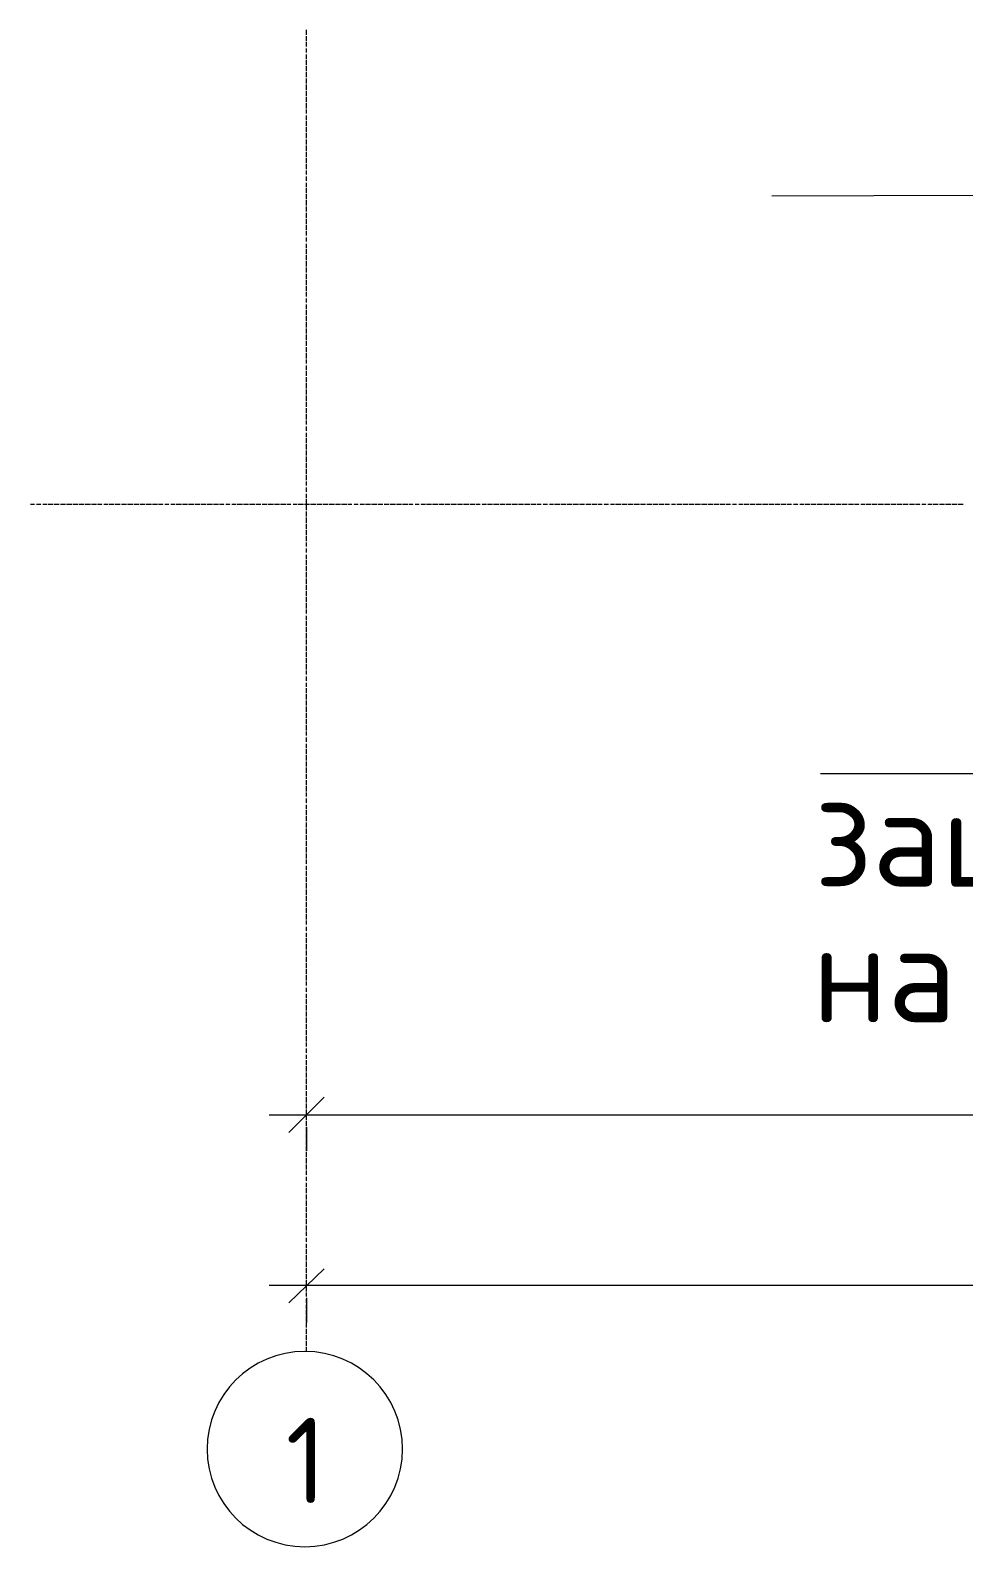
# Model space of a CAD drawing. Header units: millimetres. Extents: x -42533 to 645315, y 3457 to 82611.
# Drawn here: x 536052 to 539874, y 5647 to 11862 of the extents above; entities that cross this region are included whole.
import ezdxf

# ---------------------------------------------------------------- set-up
doc = ezdxf.new("R2010")
doc.units = ezdxf.units.MM
for name, color, linetype, true_color in [('PDF _!ЭОМ.Молниезащита', 7, 'Continuous', 0x954a95), ('PDF _Оси', 7, 'Continuous', 0xbababa), ('PDF _Размеры', 7, 'Continuous', 0xbababa)]:
    doc.layers.add(name, color=color, linetype=linetype, true_color=true_color)
doc.layers.add('PDF _0', color=7, linetype='Continuous')
doc.layers.add('PDF _Текст', color=7, linetype='Continuous')
doc.styles.add('PDF GOST Common', font='GOST_Common.ttf')
doc.styles.add('PDF ISOCPEUR', font='isocpeur.ttf')

msp = doc.modelspace()

# ---------------------------------------------------------------- linework, layer by layer
at = {"layer": 'PDF _!ЭОМ.Молниезащита', "color": 251, "lineweight": 5, "true_color": 0x545454}
msp.add_lwpolyline([(542880.9, 12650), (543683.6, 11196.8), (539088.9, 11182)], dxfattribs=at)
at = {"layer": 'PDF _!ЭОМ.Молниезащита', "lineweight": 5}
msp.add_lwpolyline([(544691.6, 9437), (543675.2, 8814.4), (539287.3, 8814.4)], dxfattribs=at)
at = {"layer": 'PDF _!ЭОМ.Молниезащита', "lineweight": 30}
msp.add_arc((514330.6, -50639.5), 76931.2, 53.480075, 71.283866, dxfattribs=at)
at = {"layer": 'PDF _0', "color": 8, "lineweight": 20}
for points in [[(537254.4, 7488.8), (537110.4, 7344.8)], [(537254.4, 6785.7), (537110.4, 6645.9)]]:
    msp.add_lwpolyline(points, dxfattribs=at)
at = {"layer": 'PDF _Оси', "color": 8, "lineweight": 9}
for points in [[(537182.4, 11842.7), (537182.4, 11863.9)], [(537182.4, 11817.3), (537182.4, 11838.5)], [(537182.4, 11796.1), (537182.4, 11813.1)], [(537182.4, 11791.9), (537182.4, 11791.9)], [(537182.4, 11770.7), (537182.4, 11787.6)], [(537182.4, 11766.5), (537182.4, 11766.5)], [(537182.4, 11745.3), (537182.4, 11762.2)], [(537182.4, 11719.9), (537182.4, 11741.1)], [(537182.4, 11694.5), (537182.4, 11715.6)], [(537182.4, 11669.1), (537182.4, 11690.2)], [(537182.4, 11643.6), (537182.4, 11664.8)], [(537182.4, 11618.2), (537182.4, 11639.4)], [(537182.4, 11592.8), (537182.4, 11614)], [(537182.4, 11567.4), (537182.4, 11588.6)], [(537182.4, 11542), (537182.4, 11563.2)], [(537182.4, 11520.8), (537182.4, 11537.8)], [(537182.4, 11516.6), (537182.4, 11516.6)], [(537182.4, 11495.4), (537182.4, 11512.3)], [(537182.4, 11470), (537182.4, 11491.2)], [(537182.4, 11444.6), (537182.4, 11465.8)], [(537182.4, 11419.2), (537182.4, 11440.3)], [(537182.4, 11393.8), (537182.4, 11414.9)], [(537182.4, 11368.3), (537182.4, 11389.5)], [(537182.4, 11342.9), (537182.4, 11364.1)], [(537182.4, 11317.5), (537182.4, 11338.7)], [(537182.4, 11292.1), (537182.4, 11313.3)], [(537182.4, 11270.9), (537182.4, 11287.9)], [(537182.4, 11266.7), (537182.4, 11266.7)], [(537182.4, 11245.5), (537182.4, 11262.5)], [(537182.4, 11241.3), (537182.4, 11241.3)], [(537182.4, 11220.1), (537182.4, 11237)], [(537182.4, 11194.7), (537182.4, 11215.9)], [(537182.4, 11169.3), (537182.4, 11190.5)], [(537182.4, 11143.9), (537182.4, 11165)], [(537182.4, 11118.5), (537182.4, 11139.6)], [(537182.4, 11093), (537182.4, 11114.2)], [(537182.4, 11067.6), (537182.4, 11088.8)], [(537182.4, 11042.2), (537182.4, 11063.4)], [(537182.4, 11021), (537182.4, 11038)], [(537182.4, 11016.8), (537182.4, 11016.8)], [(537182.4, 10995.6), (537182.4, 11012.6)], [(537182.4, 10991.4), (537182.4, 10991.4)], [(537182.4, 10970.2), (537182.4, 10987.2)], [(537182.4, 10944.8), (537182.4, 10966)], [(537182.4, 10919.4), (537182.4, 10940.6)], [(537182.4, 10894), (537182.4, 10915.2)], [(537182.4, 10868.6), (537182.4, 10889.7)], [(537182.4, 10843.2), (537182.4, 10864.3)], [(537182.4, 10817.7), (537182.4, 10838.9)], [(537182.4, 10792.3), (537182.4, 10813.5)], [(537182.4, 10771.2), (537182.4, 10788.1)], [(537182.4, 10766.9), (537182.4, 10766.9)], [(537182.4, 10745.7), (537182.4, 10762.7)], [(537182.4, 10741.5), (537182.4, 10741.5)], [(537182.4, 10720.3), (537182.4, 10737.3)], [(537182.4, 10694.9), (537182.4, 10716.1)], [(537182.4, 10669.5), (537182.4, 10690.7)], [(537182.4, 10644.1), (537182.4, 10665.3)], [(537182.4, 10618.7), (537182.4, 10639.9)], [(537182.4, 10593.3), (537182.4, 10614.5)], [(537182.4, 10567.9), (537182.4, 10589)], [(537182.4, 10542.4), (537182.4, 10563.6)], [(537182.4, 10517), (537182.4, 10538.2)], [(537182.4, 10495.9), (537182.4, 10512.8)], [(537182.4, 10491.6), (537182.4, 10491.6)], [(537182.4, 10470.4), (537182.4, 10487.4)], [(537182.4, 10445), (537182.4, 10466.2)], [(537182.4, 10419.6), (537182.4, 10440.8)], [(537182.4, 10394.2), (537182.4, 10415.4)], [(537182.4, 10368.8), (537182.4, 10390)], [(537182.4, 10343.4), (537182.4, 10364.6)], [(537182.4, 10318), (537182.4, 10339.2)], [(537182.4, 10292.6), (537182.4, 10313.7)], [(537182.4, 10267.2), (537182.4, 10288.3)], [(537182.4, 10246), (537182.4, 10262.9)], [(537182.4, 10241.7), (537182.4, 10241.7)], [(537182.4, 10220.6), (537182.4, 10237.5)], [(537182.4, 10216.3), (537182.4, 10216.3)], [(537182.4, 10195.2), (537182.4, 10212.1)], [(537182.4, 10169.7), (537182.4, 10190.9)], [(537182.4, 10144.3), (537182.4, 10165.5)], [(537182.4, 10118.9), (537182.4, 10140.1)], [(537182.4, 10093.5), (537182.4, 10114.7)], [(537182.4, 10068.1), (537182.4, 10089.3)], [(537182.4, 10042.7), (537182.4, 10063.9)], [(537182.4, 10017.3), (537182.4, 10038.4)], [(537182.4, 9996.1), (537182.4, 10013)], [(537182.4, 9991.9), (537182.4, 9991.9)], [(537182.4, 9970.7), (537182.4, 9987.6)], [(537182.4, 9966.4), (537182.4, 9966.4)], [(537182.4, 9945.3), (537182.4, 9962.2)], [(536051.5, 9919.9), (536068.5, 9919.9)], [(536072.7, 9919.9), (536072.7, 9919.9)], [(536076.9, 9919.9), (536093.9, 9919.9)], [(536098.1, 9919.9), (536098.1, 9919.9)], [(536102.4, 9919.9), (536119.3, 9919.9)], [(536123.5, 9919.9), (536144.7, 9919.9)], [(536148.9, 9919.9), (536170.1, 9919.9)], [(536174.4, 9919.9), (536195.5, 9919.9)], [(536199.8, 9919.9), (536220.9, 9919.9)], [(536225.2, 9919.9), (536246.4, 9919.9)], [(536250.6, 9919.9), (536271.8, 9919.9)], [(536276, 9919.9), (536297.2, 9919.9)], [(536301.4, 9919.9), (536322.6, 9919.9)], [(536326.8, 9919.9), (536343.8, 9919.9)], [(536348, 9919.9), (536348, 9919.9)], [(536352.2, 9919.9), (536369.2, 9919.9)], [(536373.4, 9919.9), (536394.6, 9919.9)], [(536398.8, 9919.9), (536420, 9919.9)], [(536424.2, 9919.9), (536445.4, 9919.9)], [(536449.7, 9919.9), (536470.8, 9919.9)], [(536475.1, 9919.9), (536496.2, 9919.9)], [(536500.5, 9919.9), (536521.7, 9919.9)], [(536525.9, 9919.9), (536547.1, 9919.9)], [(536551.3, 9919.9), (536572.5, 9919.9)], [(536576.7, 9919.9), (536593.7, 9919.9)], [(536597.9, 9919.9), (536597.9, 9919.9)], [(536602.1, 9919.9), (536619.1, 9919.9)], [(536623.3, 9919.9), (536623.3, 9919.9)], [(536627.5, 9919.9), (536644.5, 9919.9)], [(536648.7, 9919.9), (536669.9, 9919.9)], [(536674.1, 9919.9), (536695.3, 9919.9)], [(536699.5, 9919.9), (536720.7, 9919.9)], [(536725, 9919.9), (536746.1, 9919.9)], [(536750.4, 9919.9), (536771.5, 9919.9)], [(536775.8, 9919.9), (536797, 9919.9)], [(536801.2, 9919.9), (536822.4, 9919.9)], [(536826.6, 9919.9), (536843.5, 9919.9)], [(536847.8, 9919.9), (536847.8, 9919.9)], [(536852, 9919.9), (536869, 9919.9)], [(536873.2, 9919.9), (536873.2, 9919.9)], [(536877.4, 9919.9), (536894.4, 9919.9)], [(536898.6, 9919.9), (536919.8, 9919.9)], [(536924, 9919.9), (536945.2, 9919.9)], [(536949.4, 9919.9), (536970.6, 9919.9)], [(536974.8, 9919.9), (536996, 9919.9)], [(537000.3, 9919.9), (537021.4, 9919.9)], [(537025.7, 9919.9), (537046.8, 9919.9)], [(537051.1, 9919.9), (537072.3, 9919.9)], [(537076.5, 9919.9), (537097.7, 9919.9)], [(537101.9, 9919.9), (537118.8, 9919.9)], [(537123.1, 9919.9), (537123.1, 9919.9)], [(537127.3, 9919.9), (537144.3, 9919.9)], [(537148.5, 9919.9), (537169.7, 9919.9)], [(537173.9, 9919.9), (537195.1, 9919.9)], [(537182.4, 9919.9), (537182.4, 9941)], [(537182.4, 9894.4), (537182.4, 9915.6)], [(537182.4, 9869), (537182.4, 9890.2)], [(537199.3, 9919.9), (537220.5, 9919.9)], [(537224.7, 9919.9), (537245.9, 9919.9)], [(537250.1, 9919.9), (537271.3, 9919.9)], [(537275.5, 9919.9), (537296.7, 9919.9)], [(537301, 9919.9), (537322.1, 9919.9)], [(537326.4, 9919.9), (537347.5, 9919.9)], [(537351.8, 9919.9), (537368.7, 9919.9)], [(537373, 9919.9), (537373, 9919.9)], [(537377.2, 9919.9), (537394.1, 9919.9)], [(537398.4, 9919.9), (537398.4, 9919.9)], [(537402.6, 9919.9), (537419.6, 9919.9)], [(537423.8, 9919.9), (537445, 9919.9)], [(537449.2, 9919.9), (537470.4, 9919.9)], [(537474.6, 9919.9), (537495.8, 9919.9)], [(537500, 9919.9), (537521.2, 9919.9)], [(537525.4, 9919.9), (537546.6, 9919.9)], [(537550.8, 9919.9), (537572, 9919.9)], [(537576.3, 9919.9), (537597.4, 9919.9)], [(537601.7, 9919.9), (537618.6, 9919.9)], [(537622.8, 9919.9), (537622.8, 9919.9)], [(537627.1, 9919.9), (537644, 9919.9)], [(537648.3, 9919.9), (537648.3, 9919.9)], [(537652.5, 9919.9), (537669.4, 9919.9)], [(537673.7, 9919.9), (537694.8, 9919.9)], [(537699.1, 9919.9), (537720.3, 9919.9)], [(537724.5, 9919.9), (537745.7, 9919.9)], [(537749.9, 9919.9), (537771.1, 9919.9)], [(537775.3, 9919.9), (537796.5, 9919.9)], [(537800.7, 9919.9), (537821.9, 9919.9)], [(537826.1, 9919.9), (537847.3, 9919.9)], [(537851.6, 9919.9), (537872.7, 9919.9)], [(537877, 9919.9), (537893.9, 9919.9)], [(537898.1, 9919.9), (537898.1, 9919.9)], [(537902.4, 9919.9), (537919.3, 9919.9)], [(537923.6, 9919.9), (537944.7, 9919.9)], [(537949, 9919.9), (537970.1, 9919.9)], [(537974.4, 9919.9), (537995.6, 9919.9)], [(537999.8, 9919.9), (538021, 9919.9)], [(538025.2, 9919.9), (538046.4, 9919.9)], [(538050.6, 9919.9), (538071.8, 9919.9)], [(538076, 9919.9), (538097.2, 9919.9)], [(538101.4, 9919.9), (538122.6, 9919.9)], [(538126.9, 9919.9), (538143.8, 9919.9)], [(538148, 9919.9), (538148, 9919.9)], [(538152.3, 9919.9), (538169.2, 9919.9)], [(538173.4, 9919.9), (538173.4, 9919.9)], [(538177.7, 9919.9), (538194.6, 9919.9)], [(538198.9, 9919.9), (538220, 9919.9)], [(538224.3, 9919.9), (538245.4, 9919.9)], [(538249.7, 9919.9), (538270.9, 9919.9)], [(538275.1, 9919.9), (538296.3, 9919.9)], [(538300.5, 9919.9), (538321.7, 9919.9)], [(538325.9, 9919.9), (538347.1, 9919.9)], [(538351.3, 9919.9), (538372.5, 9919.9)], [(538376.7, 9919.9), (538393.7, 9919.9)], [(538397.9, 9919.9), (538397.9, 9919.9)], [(538402.2, 9919.9), (538419.1, 9919.9)], [(538423.3, 9919.9), (538423.3, 9919.9)], [(538427.6, 9919.9), (538444.5, 9919.9)], [(538448.7, 9919.9), (538469.9, 9919.9)], [(538474.2, 9919.9), (538495.3, 9919.9)], [(538499.6, 9919.9), (538520.7, 9919.9)], [(538525, 9919.9), (538546.2, 9919.9)], [(538550.4, 9919.9), (538571.6, 9919.9)], [(538575.8, 9919.9), (538597, 9919.9)], [(538601.2, 9919.9), (538622.4, 9919.9)], [(538626.6, 9919.9), (538647.8, 9919.9)], [(538652, 9919.9), (538669, 9919.9)], [(538673.2, 9919.9), (538673.2, 9919.9)], [(538677.4, 9919.9), (538694.4, 9919.9)], [(538698.6, 9919.9), (538719.8, 9919.9)], [(538724, 9919.9), (538745.2, 9919.9)], [(538749.5, 9919.9), (538770.6, 9919.9)], [(538774.9, 9919.9), (538796, 9919.9)], [(538800.3, 9919.9), (538821.5, 9919.9)], [(538825.7, 9919.9), (538846.9, 9919.9)], [(538851.1, 9919.9), (538872.3, 9919.9)], [(538876.5, 9919.9), (538897.7, 9919.9)], [(538901.9, 9919.9), (538918.9, 9919.9)], [(538923.1, 9919.9), (538923.1, 9919.9)], [(538927.3, 9919.9), (538944.3, 9919.9)], [(538948.5, 9919.9), (538948.5, 9919.9)], [(538952.7, 9919.9), (538969.7, 9919.9)], [(538973.9, 9919.9), (538995.1, 9919.9)], [(538999.3, 9919.9), (539020.5, 9919.9)], [(539024.7, 9919.9), (539045.9, 9919.9)], [(539050.2, 9919.9), (539071.3, 9919.9)], [(539075.6, 9919.9), (539096.7, 9919.9)], [(539101, 9919.9), (539122.2, 9919.9)], [(539126.4, 9919.9), (539147.6, 9919.9)], [(539151.8, 9919.9), (539168.7, 9919.9)], [(539173, 9919.9), (539173, 9919.9)], [(539177.2, 9919.9), (539194.2, 9919.9)], [(539198.4, 9919.9), (539198.4, 9919.9)], [(539202.6, 9919.9), (539219.6, 9919.9)], [(539223.8, 9919.9), (539245, 9919.9)], [(539249.2, 9919.9), (539270.4, 9919.9)], [(539274.6, 9919.9), (539295.8, 9919.9)], [(539300, 9919.9), (539321.2, 9919.9)], [(539325.5, 9919.9), (539346.6, 9919.9)], [(539350.9, 9919.9), (539372, 9919.9)], [(539376.3, 9919.9), (539397.5, 9919.9)], [(539401.7, 9919.9), (539422.9, 9919.9)], [(539427.1, 9919.9), (539444, 9919.9)], [(539448.3, 9919.9), (539448.3, 9919.9)], [(539452.5, 9919.9), (539469.5, 9919.9)], [(539473.7, 9919.9), (539494.9, 9919.9)], [(539499.1, 9919.9), (539520.3, 9919.9)], [(539524.5, 9919.9), (539545.7, 9919.9)], [(539549.9, 9919.9), (539571.1, 9919.9)], [(539575.3, 9919.9), (539596.5, 9919.9)], [(539600.8, 9919.9), (539621.9, 9919.9)], [(539626.2, 9919.9), (539647.3, 9919.9)], [(539651.6, 9919.9), (539672.8, 9919.9)], [(539677, 9919.9), (539693.9, 9919.9)], [(539698.2, 9919.9), (539698.2, 9919.9)], [(539702.4, 9919.9), (539719.3, 9919.9)], [(539723.6, 9919.9), (539723.6, 9919.9)], [(539727.8, 9919.9), (539744.8, 9919.9)], [(539749, 9919.9), (539770.2, 9919.9)], [(539774.4, 9919.9), (539795.6, 9919.9)], [(539799.8, 9919.9), (539821, 9919.9)], [(539825.2, 9919.9), (539846.4, 9919.9)], [(539850.6, 9919.9), (539871.8, 9919.9)], [(537182.4, 9843.6), (537182.4, 9864.8)], [(537182.4, 9818.2), (537182.4, 9839.4)], [(537182.4, 9792.8), (537182.4, 9814)], [(537182.4, 9767.4), (537182.4, 9788.6)], [(537182.4, 9746.2), (537182.4, 9763.1)], [(537182.4, 9742), (537182.4, 9742)], [(537182.4, 9720.8), (537182.4, 9737.7)], [(537182.4, 9716.6), (537182.4, 9716.6)], [(537182.4, 9695.4), (537182.4, 9712.3)], [(537182.4, 9670), (537182.4, 9691.1)], [(537182.4, 9644.6), (537182.4, 9665.7)], [(537182.4, 9619.1), (537182.4, 9640.3)], [(537182.4, 9593.7), (537182.4, 9614.9)], [(537182.4, 9568.3), (537182.4, 9589.5)], [(537182.4, 9542.9), (537182.4, 9564.1)], [(537182.4, 9517.5), (537182.4, 9538.7)], [(537182.4, 9492.1), (537182.4, 9513.3)], [(537182.4, 9470.9), (537182.4, 9487.8)], [(537182.4, 9466.7), (537182.4, 9466.7)], [(537182.4, 9445.5), (537182.4, 9462.4)], [(537182.4, 9420.1), (537182.4, 9441.3)], [(537182.4, 9394.7), (537182.4, 9415.8)], [(537182.4, 9369.3), (537182.4, 9390.4)], [(537182.4, 9343.8), (537182.4, 9365)], [(537182.4, 9318.4), (537182.4, 9339.6)], [(537182.4, 9293), (537182.4, 9314.2)], [(537182.4, 9267.6), (537182.4, 9288.8)], [(537182.4, 9242.2), (537182.4, 9263.4)], [(537182.4, 9221), (537182.4, 9238)], [(537182.4, 9216.8), (537182.4, 9216.8)], [(537182.4, 9195.6), (537182.4, 9212.6)], [(537182.4, 9191.4), (537182.4, 9191.4)], [(537182.4, 9170.2), (537182.4, 9187.1)], [(537182.4, 9144.8), (537182.4, 9166)], [(537182.4, 9119.4), (537182.4, 9140.5)], [(537182.4, 9094), (537182.4, 9115.1)], [(537182.4, 9068.5), (537182.4, 9089.7)], [(537182.4, 9043.1), (537182.4, 9064.3)], [(537182.4, 9017.7), (537182.4, 9038.9)], [(537182.4, 8992.3), (537182.4, 9013.5)], [(537182.4, 8971.1), (537182.4, 8988.1)], [(537182.4, 8966.9), (537182.4, 8966.9)], [(537182.4, 8945.7), (537182.4, 8962.7)], [(537182.4, 8941.5), (537182.4, 8941.5)], [(537182.4, 8920.3), (537182.4, 8937.3)], [(537182.4, 8894.9), (537182.4, 8916.1)], [(537182.4, 8869.5), (537182.4, 8890.7)], [(537182.4, 8844.1), (537182.4, 8865.3)], [(537182.4, 8818.7), (537182.4, 8839.8)], [(537182.4, 8793.3), (537182.4, 8814.4)], [(537182.4, 8767.8), (537182.4, 8789)], [(537182.4, 8742.4), (537182.4, 8763.6)], [(537182.4, 8721.2), (537182.4, 8738.2)], [(537182.4, 8717), (537182.4, 8717)], [(537182.4, 8695.8), (537182.4, 8712.8)], [(537182.4, 8691.6), (537182.4, 8691.6)], [(537182.4, 8670.4), (537182.4, 8687.4)], [(537182.4, 8645), (537182.4, 8666.2)], [(537182.4, 8619.6), (537182.4, 8640.8)], [(537182.4, 8594.2), (537182.4, 8615.4)], [(537182.4, 8568.8), (537182.4, 8590)], [(537182.4, 8543.4), (537182.4, 8564.5)], [(537182.4, 8518), (537182.4, 8539.1)], [(537182.4, 8492.5), (537182.4, 8513.7)], [(537182.4, 8467.1), (537182.4, 8488.3)], [(537182.4, 8446), (537182.4, 8462.9)], [(537182.4, 8441.7), (537182.4, 8441.7)], [(537182.4, 8420.5), (537182.4, 8437.5)], [(537182.4, 8395.1), (537182.4, 8416.3)], [(537182.4, 8369.7), (537182.4, 8390.9)], [(537182.4, 8344.3), (537182.4, 8365.5)], [(537182.4, 8318.9), (537182.4, 8340.1)], [(537182.4, 8293.5), (537182.4, 8314.7)], [(537182.4, 8268.1), (537182.4, 8289.2)], [(537182.4, 8242.7), (537182.4, 8263.8)], [(537182.4, 8217.2), (537182.4, 8238.4)], [(537182.4, 8196.1), (537182.4, 8213)], [(537182.4, 8191.8), (537182.4, 8191.8)], [(537182.4, 8170.7), (537182.4, 8187.6)], [(537182.4, 8166.4), (537182.4, 8166.4)], [(537182.4, 8145.2), (537182.4, 8162.2)], [(537182.4, 8119.8), (537182.4, 8141)], [(537182.4, 8094.4), (537182.4, 8115.6)], [(537182.4, 8069), (537182.4, 8090.2)], [(537182.4, 8043.6), (537182.4, 8064.8)], [(537182.4, 8018.2), (537182.4, 8039.4)], [(537182.4, 7992.8), (537182.4, 8013.9)], [(537182.4, 7967.4), (537182.4, 7988.5)], [(537182.4, 7946.2), (537182.4, 7963.1)], [(537182.4, 7941.9), (537182.4, 7941.9)], [(537182.4, 7920.8), (537182.4, 7937.7)], [(537182.4, 7916.5), (537182.4, 7916.5)], [(537182.4, 7895.4), (537182.4, 7912.3)], [(537182.4, 7869.9), (537182.4, 7891.1)], [(537182.4, 7844.5), (537182.4, 7865.7)], [(537182.4, 7819.1), (537182.4, 7840.3)], [(537182.4, 7793.7), (537182.4, 7814.9)], [(537182.4, 7768.3), (537182.4, 7789.5)], [(537182.4, 7742.9), (537182.4, 7764.1)], [(537182.4, 7717.5), (537182.4, 7738.6)], [(537182.4, 7696.3), (537182.4, 7713.2)], [(537182.4, 7692.1), (537182.4, 7692.1)], [(537182.4, 7670.9), (537182.4, 7687.8)], [(537182.4, 7666.6), (537182.4, 7666.6)], [(537182.4, 7645.5), (537182.4, 7662.4)], [(537182.4, 7620.1), (537182.4, 7641.2)], [(537182.4, 7594.6), (537182.4, 7615.8)], [(537182.4, 7569.2), (537182.4, 7590.4)], [(537182.4, 7543.8), (537182.4, 7565)], [(537182.4, 7518.4), (537182.4, 7539.6)], [(537182.4, 7493), (537182.4, 7514.2)], [(537182.4, 7467.6), (537182.4, 7488.8)], [(537182.4, 7442.2), (537182.4, 7463.4)], [(537182.4, 7421), (537182.4, 7437.9)], [(537182.4, 7416.8), (537182.4, 7416.8)], [(537182.4, 7395.6), (537182.4, 7412.5)], [(537182.4, 7370.2), (537182.4, 7391.4)], [(537182.4, 7344.8), (537182.4, 7365.9)], [(537182.4, 7319.3), (537182.4, 7340.5)], [(537182.4, 7293.9), (537182.4, 7315.1)], [(537182.4, 7268.5), (537182.4, 7289.7)], [(537182.4, 7243.1), (537182.4, 7264.3)], [(537182.4, 7217.7), (537182.4, 7238.9)], [(537182.4, 7192.3), (537182.4, 7213.5)], [(537182.4, 7171.1), (537182.4, 7188.1)], [(537182.4, 7166.9), (537182.4, 7166.9)], [(537182.4, 7145.7), (537182.4, 7162.6)], [(537182.4, 7141.5), (537182.4, 7141.5)], [(537182.4, 7120.3), (537182.4, 7137.2)], [(537182.4, 7094.9), (537182.4, 7116.1)], [(537182.4, 7069.5), (537182.4, 7090.6)], [(537182.4, 7044.1), (537182.4, 7065.2)], [(537182.4, 7018.6), (537182.4, 7039.8)], [(537182.4, 6993.2), (537182.4, 7014.4)], [(537182.4, 6967.8), (537182.4, 6989)], [(537182.4, 6942.4), (537182.4, 6963.6)], [(537182.4, 6921.2), (537182.4, 6938.2)], [(537182.4, 6917), (537182.4, 6917)], [(537182.4, 6895.8), (537182.4, 6912.8)], [(537182.4, 6891.6), (537182.4, 6891.6)], [(537182.4, 6870.4), (537182.4, 6887.3)], [(537182.4, 6845), (537182.4, 6866.2)], [(537182.4, 6819.6), (537182.4, 6840.8)], [(537182.4, 6794.2), (537182.4, 6815.3)], [(537182.4, 6768.8), (537182.4, 6789.9)], [(537182.4, 6743.3), (537182.4, 6764.5)], [(537182.4, 6717.9), (537182.4, 6739.1)], [(537182.4, 6692.5), (537182.4, 6713.7)], [(537182.4, 6671.3), (537182.4, 6688.3)], [(537182.4, 6667.1), (537182.4, 6667.1)], [(537182.4, 6645.9), (537182.4, 6662.9)], [(537182.4, 6641.7), (537182.4, 6641.7)], [(537182.4, 6620.5), (537182.4, 6637.5)], [(537182.4, 6595.1), (537182.4, 6616.3)], [(537182.4, 6569.7), (537182.4, 6590.9)], [(537182.4, 6544.3), (537182.4, 6565.5)], [(537182.4, 6518.9), (537182.4, 6540)], [(537182.4, 6493.5), (537182.4, 6514.6)], [(537182.4, 6468), (537182.4, 6489.2)], [(537182.4, 6446.9), (537182.4, 6463.8)]]:
    msp.add_lwpolyline(points, dxfattribs=at)
at = {"layer": 'PDF _Оси', "color": 8, "lineweight": 20}
msp.add_lwpolyline([(536775.4, 6046.8, 1), (537575.9, 6046.8, 1)], format="xyb", close=True, dxfattribs=at)
at = {"layer": 'PDF _Размеры', "color": 8, "lineweight": 20}
for points in [[(537029.9, 7416.8), (543831.9, 7416.8)], [(537182.4, 7365.9), (537182.4, 7268.5)], [(537029.9, 6717.9), (599187.9, 6717.9)], [(537182.4, 6667.1), (537182.4, 6565.5)]]:
    msp.add_lwpolyline(points, dxfattribs=at)

# ---------------------------------------------------------------- texts
at = {"layer": 'PDF _Текст', "color": 7, "attachment_point": 4}
for s, insert, char_height, style in [('защиты М-1,3. Зона Б', (539261.7, 8498.1), 400.051, 'PDF ISOCPEUR'), ('на отм. водосточного', (539253.2, 7964.5), 400.051, 'PDF ISOCPEUR'), ('1', (537097.3, 5999.8), 350, 'PDF GOST Common')]:
    msp.add_mtext(s, dxfattribs=dict(at, insert=insert, char_height=char_height, style=style))

doc.saveas('drawing.dxf')
